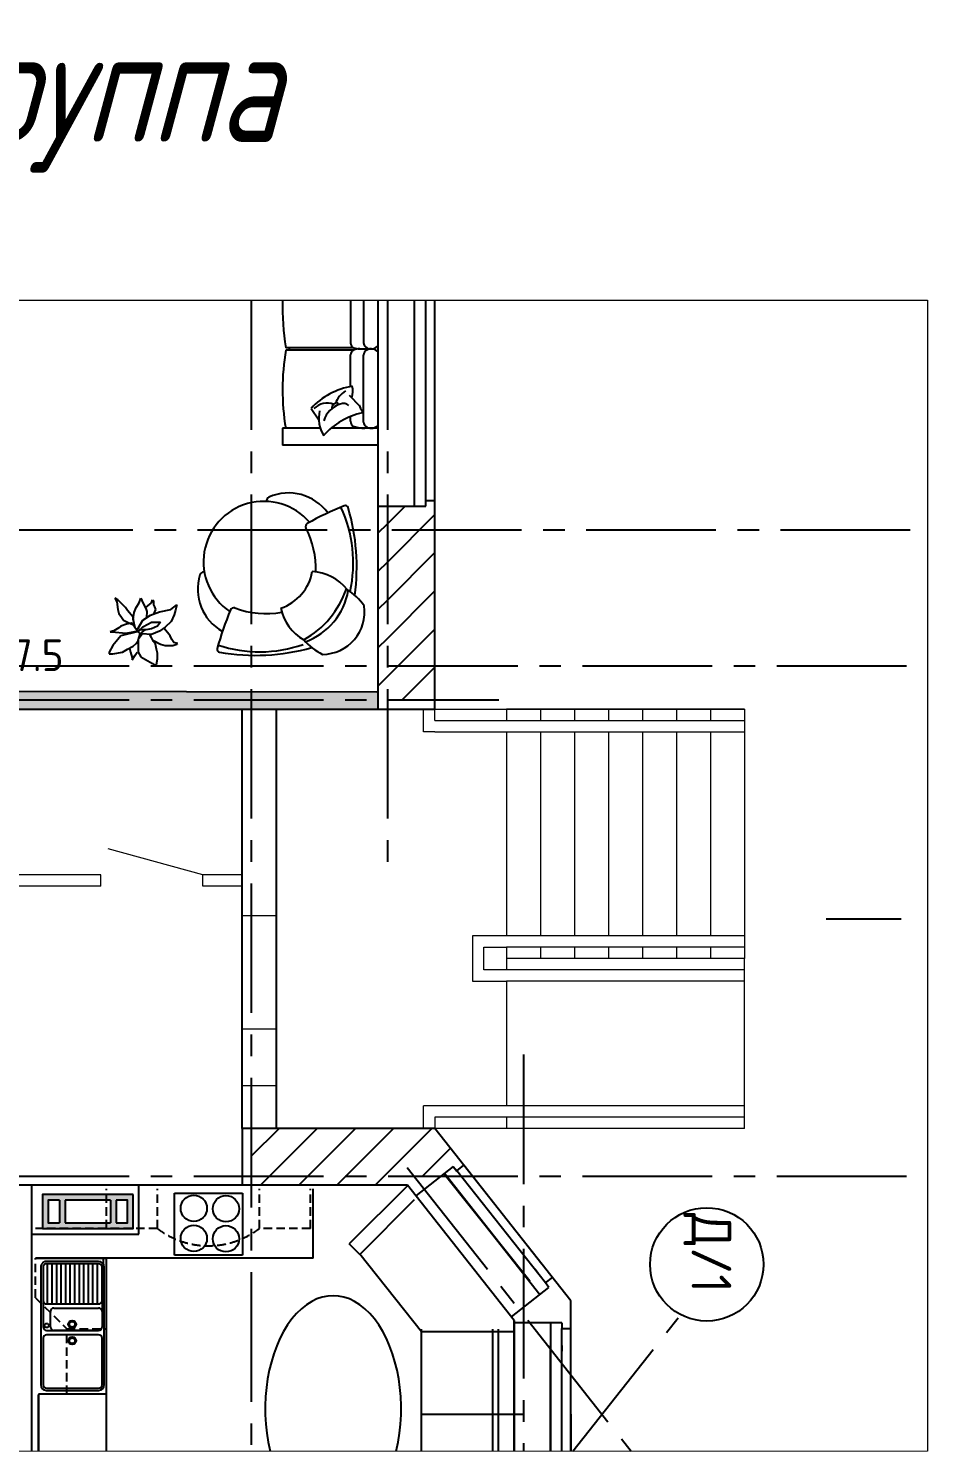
# Model space of a CAD drawing. Header units: millimetres. Extents: x -257254 to 390979, y -202328 to 355504.
# Drawn here: x 207376 to 215309, y 41963 to 54515 of the extents above; entities that cross this region are included whole.
import ezdxf

# ---------------------------------------------------------------- set-up
doc = ezdxf.new("R2010")
doc.units = ezdxf.units.MM
doc.linetypes.add('CENTER2', pattern=[28.575, 19.05, -3.175, 3.175, -3.175])
doc.linetypes.add('DASHED2', pattern=[0.375, 0.25, -0.125])
doc.layers.get('0').update_dxf_attribs({"lineweight": 25})
doc.layers.add('Аннотации', color=3, linetype='Continuous', lineweight=15)
doc.layers.add('покрытия', color=6, linetype='Continuous', lineweight=18)
for name, color, linetype in [('МЕБЕЛЬ', 104, 'Continuous'), ('Окна', 4, 'Continuous'), ('оси', 1, 'CENTER2'), ('разрез', 40, 'Continuous')]:
    doc.layers.add(name, color=color, linetype=linetype)
doc.styles.get("Standard").update_dxf_attribs({"font": 'GOST_Common.ttf'})

# ---------------------------------------------------------------- blocks, each defined once
blk = doc.blocks.new('вентблок')
for p, q in [((-250, 250), (-250, 50)), ((-200, 250), (-200, 50)), ((200, 250), (200, 50)), ((250, 250), (250, 50))]:
    blk.add_line(p, q)
blk.add_lwpolyline([(400, 300), (-400, 300), (-400, 0), (400, 0)], close=True)
for points in [[(-250, 250), (-350, 250), (-350, 50), (-250, 50)], [(200, 250), (-200, 250)], [(250, 50), (350, 50), (350, 250), (250, 250)], [(-200, 50), (200, 50)]]:
    blk.add_lwpolyline(points)

msp = doc.modelspace()

# ---------------------------------------------------------------- hatches: boundary and pattern name
h = msp.add_hatch(color=256)
h.dxf.hatch_style = 1
h.paths.add_polyline_path([(205142.55576, 52117.53182), (205062.55576, 52117.53182), (205062.55576, 50472.12772), (205062.55576, 50092.12772), (205142.55576, 50092.12772)])
h.paths.add_polyline_path([(205222.55576, 52117.53182), (205142.55576, 52117.53182), (205142.55576, 50092.12772), (205222.55576, 50092.12772)])
h.paths.add_polyline_path([(205142.55576, 50092.12772), (205062.55576, 50092.12772), (205062.55576, 49907.74369), (205142.55576, 49907.16235)])
h.paths.add_polyline_path([(205222.55576, 50092.12772), (205142.55576, 50092.12772), (205142.55576, 49907.16235), (205222.55576, 49906.58101)])
h.paths.add_polyline_path([(205142.55576, 48892.12772), (205062.84239, 48892.12772), (205062.83565, 48672.13422), (205142.55576, 48671.99235)])
h.paths.add_polyline_path([(205222.55576, 48892.12772), (205142.55576, 48892.12772), (205142.55576, 48671.99235), (205222.55576, 48671.84998)])
h.paths.add_polyline_path([(205142.55576, 48512.36441), (205062.83075, 48512.36766), (205062.824, 47172.12772), (205142.55576, 47172.12772)])
h.paths.add_polyline_path([(205222.55576, 48512.36116), (205142.55576, 48512.36441), (205142.55576, 47172.12772), (205222.55576, 47172.12772)])
h.paths.add_polyline_path([(210462.56949, 48592.13058), (205222.55576, 48592.12772), (205222.55576, 48512.36116), (210462.56949, 48512.19647)])
h.paths.add_polyline_path([(210462.56929, 48664.52093), (205222.55576, 48671.84998), (205222.55576, 48592.12772), (210462.56929, 48592.13058)])
h = msp.add_hatch(color=256)
h.dxf.hatch_style = 1
h.paths.add_polyline_path([(207720.96161, 44230.20136), (207500.61258, 44230.20136), (207500.61258, 43930.20136), (207720.96161, 43930.20136), (207720.96161, 43980.20136), (207700.61258, 43980.20136), (207700.61258, 44180.20136), (207720.96161, 44180.20136)])
h.paths.add_polyline_path([(207650.61258, 44180.20136), (207650.61258, 43980.20136), (207550.61258, 43980.20136), (207550.61258, 44180.20136)], flags=16)
h.paths.add_polyline_path([(208300.61258, 44230.20136), (207720.96161, 44230.20136), (207720.96161, 44180.20136), (208100.61258, 44180.20136), (208100.61258, 43980.20136), (207720.96161, 43980.20136), (207720.96161, 43930.20136), (208300.61258, 43930.20136)])
h.paths.add_polyline_path([(208150.61258, 44180.20136), (208250.61258, 44180.20136), (208250.61258, 43980.20136), (208150.61258, 43980.20136)], flags=16)

# ---------------------------------------------------------------- linework, layer by layer
at = {"ltscale": 50}
for p, q in [((210462.56959, 48512.14805), (210462.56036, 52117.53182)), ((210962.56959, 48512.12772), (210962.56114, 52117.53182)), ((207402.55576, 44312.12772), (207402.55576, 41966.0555)), ((211798.51653, 43466.68129), (211044.93603, 44413.36837)), ((211046.0849, 44415.34826), (211796.32778, 43466.01396)), ((211046.0849, 44415.34826), (211889.33289, 43348.32814)), ((211982.61259, 43097.32831), (211982.35548, 41966.0555)), ((211982.56713, 42897.32838), (211982.35548, 41966.0555))]:
    msp.add_line(p, q, dxfattribs=at)
at = {"linetype": 'Continuous'}
for p, q in [((210542.55576, 50145.01291), (210699.58785, 50302.04499)), ((210542.55576, 49808.2533), (210962.55576, 50228.2533)), ((210462.56561, 50065.02276), (210542.55576, 50145.01291)), ((210542.55576, 49471.4937), (210962.55576, 49891.4937)), ((210462.56648, 49728.26402), (210542.55576, 49808.2533)), ((210462.56734, 49391.50528), (210542.55576, 49471.4937)), ((210542.55576, 49134.7341), (210962.55576, 49554.7341)), ((210542.55576, 48797.97449), (210962.55576, 49217.97449)), ((210462.5682, 49054.74653), (210542.55576, 49134.7341)), ((210673.46859, 48592.12772), (210962.55576, 48881.21489)), ((210462.56906, 48717.98779), (210542.55576, 48797.97449)), ((209342.55576, 44567.13805), (209587.54543, 44812.12772)), ((209504.30503, 44392.12772), (209924.30503, 44812.12772)), ((209841.06464, 44392.12772), (210261.06464, 44812.12772)), ((210177.82424, 44392.12772), (210597.82424, 44812.12772)), ((210514.58385, 44392.12772), (210934.58385, 44812.12772)), ((210851.34345, 44392.12772), (211098.78563, 44639.56989)), ((209424.30503, 44312.12772), (209504.30503, 44392.12772)), ((209761.06464, 44312.12772), (209841.06464, 44392.12772)), ((210097.82424, 44312.12772), (210177.82424, 44392.12772)), ((210434.58385, 44312.12772), (210514.58385, 44392.12772))]:
    msp.add_line(p, q, dxfattribs=at)
at = {"ltscale": 20}
for p, q in [((205062.83946, 48672.13421), (210448.91446, 48662.54919)), ((205062.83296, 48512.36766), (210962.55576, 48512.12772)), ((209562.91122, 48512.18464), (209562.91122, 47942.69295)), ((209562.91122, 47942.69295), (209562.91122, 44812.12772)), ((209262.55576, 44812.12772), (209262.55576, 44312.12772)), ((210962.55576, 44812.12772), (209262.55576, 44812.12772)), ((212162.55577, 43292.12771), (210962.42963, 44812.28749)), ((212162.55577, 43292.12771), (210962.55576, 44812.12772)), ((209262.55576, 44312.12772), (205222.55576, 44312.12772)), ((210720.25479, 44312.12772), (209262.55576, 44312.12772)), ((211662.55577, 43118.54649), (210720.25479, 44312.12772)), ((212162.55577, 42292.1459), (212162.55577, 43292.12771)), ((211662.42963, 42292.28749), (211662.42963, 43118.70626)), ((211662.42963, 42292.28749), (211662.42963, 41966.0555)), ((212162.55577, 42292.1459), (212162.55577, 41966.0555))]:
    msp.add_line(p, q, dxfattribs=at)
for p, q in [((208350.61258, 43880.20136), (208350.61258, 44312.12772)), ((207402.55576, 43880.20136), (208350.61258, 43880.20136)), ((212162.55577, 42847.28748), (212162.55577, 43292.12771)), ((211662.55577, 43118.54649), (211662.55577, 41966.0555))]:
    msp.add_line(p, q)
at = {"ltscale": 50}
msp.add_circle((213360.93606, 43613.46789), 500, dxfattribs=at)
at = {"layer": 'МЕБЕЛЬ', "ltscale": 60}
for p, q in [((210217.5182, 52117.53182), (210217.5182, 51742.63204)), ((210332.74275, 52117.53182), (210332.74275, 51743.8326)), ((210462.55576, 50888.78001), (210462.55576, 52117.53182)), ((210243.4105, 51698.78001), (209647.5182, 51698.78001)), ((210243.4105, 51678.78001), (209647.5182, 51678.78001)), ((209677.5182, 51698.78001), (209677.5182, 51678.78001)), ((210217.5182, 51356.95909), (210217.5182, 51634.92797)), ((210299.15728, 51688.78001), (210405.23284, 51688.78001)), ((210332.74275, 51043.8326), (210332.74275, 51633.72741)), ((210205.62989, 51281.87994), (210298.57794, 51183.52086)), ((209869.47585, 51163.75948), (209937.59457, 51062.26597)), ((210217.5182, 51049.89843), (210217.5182, 51092.24539)), ((209617.5182, 50988.78001), (209617.5182, 50838.78001)), ((209951.2301, 50988.78001), (209617.5182, 50988.78001)), ((210462.55576, 50988.78001), (210045.44367, 50988.78001)), ((210462.56363, 50838.78217), (209617.5182, 50838.78001))]:
    msp.add_line(p, q, dxfattribs=at)
at = {"layer": 'МЕБЕЛЬ', "ltscale": 300}
for p, q in [((208139.20529, 49491.42853), (208156.00529, 49457.22853)), ((208164.40529, 49474.62853), (208139.20529, 49491.42853)), ((208156.00529, 49457.22853), (208164.40529, 49389.42853)), ((208232.80529, 49406.22853), (208164.40529, 49474.62853)), ((208352.20529, 49448.82853), (208369.00529, 49491.42853)), ((208369.00529, 49491.42853), (208386.40529, 49448.82853)), ((208463.20529, 49448.82853), (208471.60529, 49474.62853)), ((208471.60529, 49474.62853), (208480.00529, 49465.62853)), ((208480.00529, 49465.62853), (208480.00529, 49432.02853)), ((208164.40529, 49389.42853), (208173.40529, 49355.22853)), ((208173.40529, 49355.22853), (208198.60529, 49321.02853)), ((208250.20529, 49380.42853), (208232.80529, 49406.22853)), ((208301.20529, 49321.02853), (208250.20529, 49380.42853)), ((208301.20529, 49304.22853), (208309.60529, 49363.62853)), ((208309.60529, 49363.62853), (208326.40529, 49406.22853)), ((208326.40529, 49406.22853), (208352.20529, 49448.82853)), ((208384.60529, 49295.22853), (208453.60529, 49340.22853)), ((208386.40529, 49448.82853), (208411.60529, 49397.82853)), ((208411.60529, 49406.22853), (208429.00529, 49423.02853)), ((208411.60529, 49397.82853), (208420.60529, 49372.02853)), ((208420.60529, 49372.02853), (208418.60529, 49319.22853)), ((208429.00529, 49423.02853), (208463.20529, 49448.82853)), ((208453.60529, 49340.22853), (208533.60529, 49368.22853)), ((208480.00529, 49432.02853), (208488.40529, 49414.62853)), ((208497.40529, 49389.42853), (208480.60529, 49349.22853)), ((208488.40529, 49414.62853), (208497.40529, 49389.42853)), ((208533.60529, 49368.22853), (208633.60529, 49389.42853)), ((208633.60529, 49389.42853), (208684.60529, 49432.02853)), ((208660.60529, 49344.22853), (208634.60529, 49284.22853)), ((208672.60529, 49384.22853), (208660.60529, 49344.22853)), ((208684.60529, 49432.02853), (208672.60529, 49384.22853)), ((208173.40529, 49227.42853), (208130.80529, 49201.62853)), ((208190.20529, 49244.22853), (208173.40529, 49227.42853)), ((208241.20529, 49261.62853), (208190.20529, 49244.22853)), ((208198.60529, 49321.02853), (208216.00529, 49295.22853)), ((208216.00529, 49295.22853), (208267.00529, 49270.02853)), ((208283.80529, 49270.02853), (208241.20529, 49261.62853)), ((208267.00529, 49270.02853), (208292.80529, 49261.62853)), ((208313.60529, 49251.22853), (208283.80529, 49270.02853)), ((208292.80529, 49261.62853), (208309.60529, 49244.22853)), ((208309.60529, 49261.62853), (208301.20529, 49321.02853)), ((208318.00529, 49227.42853), (208301.20529, 49304.22853)), ((208309.60529, 49244.22853), (208340.60529, 49197.22853)), ((208335.40529, 49210.62853), (208384.60529, 49295.22853)), ((208352.20529, 49210.62853), (208343.80529, 49193.22853)), ((208352.20529, 49201.62853), (208386.40529, 49235.82853)), ((208360.60529, 49210.62853), (208352.20529, 49210.62853)), ((208378.00529, 49210.62853), (208360.60529, 49210.62853)), ((208360.60529, 49176.42853), (208406.60529, 49210.22853)), ((208411.60529, 49210.62853), (208378.00529, 49210.62853)), ((208386.40529, 49235.82853), (208429.00529, 49261.62853)), ((208463.20529, 49219.02853), (208411.60529, 49210.62853)), ((208429.00529, 49261.62853), (208463.20529, 49278.42853)), ((208463.20529, 49278.42853), (208505.80529, 49278.42853)), ((208514.20529, 49244.22853), (208463.20529, 49219.02853)), ((208505.80529, 49278.42853), (208540.00529, 49278.42853)), ((208540.00529, 49278.42853), (208514.20529, 49244.22853)), ((208583.60529, 49235.22853), (208533.60529, 49199.22853)), ((208602.60529, 49188.22853), (208571.60529, 49226.22853)), ((208634.60529, 49284.22853), (208583.60529, 49235.22853)), ((208130.80529, 49201.62853), (208096.60529, 49193.22853)), ((208096.60529, 49193.22853), (208113.40529, 49193.22853)), ((208113.40529, 49193.22853), (208237.60529, 49182.22853)), ((208164.40529, 49125.42853), (208121.80529, 49073.82853)), ((208190.20529, 49159.02853), (208164.40529, 49125.42853)), ((208335.40529, 49193.22853), (208190.20529, 49159.02853)), ((208237.60529, 49182.22853), (208301.20529, 49193.22853)), ((208301.20529, 49193.22853), (208343.80529, 49201.62853)), ((208301.20529, 49065.42853), (208326.40529, 49091.22853)), ((208326.40529, 49091.22853), (208343.80529, 49116.42853)), ((208343.80529, 49201.62853), (208335.40529, 49193.22853)), ((208343.80529, 49193.22853), (208360.60529, 49176.42853)), ((208343.80529, 49116.42853), (208360.60529, 49176.42853)), ((208378.00529, 49168.02853), (208343.80529, 49125.42853)), ((208343.80529, 49125.42853), (208343.80529, 49073.82853)), ((208378.00529, 49176.42853), (208378.00529, 49168.02853)), ((208463.20529, 49168.02853), (208378.00529, 49176.42853)), ((208463.20529, 49142.22853), (208445.80529, 49168.02853)), ((208533.60529, 49199.22853), (208463.20529, 49168.02853)), ((208480.00529, 49108.02853), (208463.20529, 49142.22853)), ((208480.00529, 49116.42853), (208540.00529, 49082.82853)), ((208497.40529, 49082.82853), (208480.00529, 49108.02853)), ((208505.80529, 49040.22853), (208497.40529, 49082.82853)), ((208540.00529, 49082.82853), (208582.60529, 49073.82853)), ((208625.20529, 49159.02853), (208602.60529, 49188.22853)), ((208642.00529, 49125.42853), (208625.20529, 49159.02853)), ((208659.40529, 49099.62853), (208642.00529, 49125.42853)), ((208650.40529, 49073.82853), (208684.60529, 49082.82853)), ((208693.00529, 49091.22853), (208659.40529, 49099.62853)), ((208684.60529, 49082.82853), (208693.00529, 49091.22853)), ((208121.80529, 49073.82853), (208088.20529, 49014.42853)), ((208088.20529, 49014.42853), (208088.20529, 48997.62853)), ((208088.20529, 48997.62853), (208121.80529, 48997.62853)), ((208121.80529, 48997.62853), (208207.00529, 49014.42853)), ((208207.00529, 49014.42853), (208250.20529, 49040.22853)), ((208250.20529, 49040.22853), (208301.20529, 49065.42853)), ((208267.00529, 49048.62853), (208275.40529, 49014.42853)), ((208275.40529, 49014.42853), (208292.80529, 48963.42853)), ((208292.80529, 48946.02853), (208318.00529, 48988.62853)), ((208292.80529, 48963.42853), (208292.80529, 48946.02853)), ((208318.00529, 48988.62853), (208335.40529, 49014.42853)), ((208343.80529, 49073.82853), (208343.80529, 49014.42853)), ((208343.80529, 49014.42853), (208369.00529, 48971.82853)), ((208369.00529, 48971.82853), (208429.00529, 48937.62853)), ((208514.20529, 49006.02853), (208505.80529, 49040.22853)), ((208505.80529, 48903.42853), (208514.20529, 48955.02853)), ((208514.20529, 48955.02853), (208514.20529, 49006.02853)), ((208582.60529, 49073.82853), (208650.40529, 49073.82853)), ((208429.00529, 48937.62853), (208471.60529, 48912.42853)), ((208471.60529, 48912.42853), (208497.40529, 48895.02853)), ((208497.40529, 48895.02853), (208505.80529, 48903.42853))]:
    msp.add_line(p, q, dxfattribs=at)
at = {"layer": 'МЕБЕЛЬ', "linetype": 'DASHED2', "ltscale": 300}
for p, q in [((208063.87526, 43930.20136), (208063.87526, 44280.20136)), ((208513.87526, 43930.20136), (208513.87526, 44280.20136)), ((209413.87526, 43930.20136), (209413.87526, 44280.20136)), ((209863.87526, 43930.20136), (209863.87526, 44280.20136)), ((208513.87526, 43930.20136), (207438.87526, 43930.20136)), ((209863.87526, 43930.20136), (209413.87526, 43930.20136)), ((207439.43104, 43319.39317), (207439.43104, 43669.39317)), ((207439.43104, 43319.39317), (207714.43104, 43045.82315)), ((207714.43104, 43045.82315), (208064.43104, 43045.82315)), ((207714.43104, 42469.39317), (207714.43104, 43045.82315))]:
    msp.add_line(p, q, dxfattribs=at)
at = {"layer": 'МЕБЕЛЬ'}
for p, q in [((208663.87526, 44242.91137), (209263.87526, 44242.91137)), ((208663.87526, 43695.87496), (208663.87526, 44242.91137)), ((209888.87526, 43669.39317), (209888.87526, 44280.20136)), ((209263.87526, 43695.87496), (208663.87526, 43695.87496)), ((207438.87526, 43669.39317), (208038.87526, 43669.39317)), ((207438.87526, 43669.39317), (208038.87526, 43669.39317)), ((208038.87526, 43669.39317), (207438.87526, 43669.39317)), ((207485.28105, 43589.87803), (207485.28105, 42552.02606)), ((207505.28105, 43589.64504), (207505.28105, 43294.61792)), ((207995.28105, 43639.87803), (207535.28105, 43639.87803)), ((207995.28105, 43619.64504), (207535.28105, 43619.64504)), ((207545.28105, 43264.61792), (207545.28105, 43619.64504)), ((207585.28105, 43264.61792), (207585.28105, 43619.64504)), ((207625.28105, 43264.61792), (207625.28105, 43619.64504)), ((207665.28105, 43264.61792), (207665.28105, 43619.64504)), ((207705.28105, 43264.61792), (207705.28105, 43619.64504)), ((207745.28105, 43264.61792), (207745.28105, 43619.64504)), ((207785.28105, 43264.61792), (207785.28105, 43619.64504)), ((207825.28105, 43264.61792), (207825.28105, 43619.64504)), ((207865.28105, 43264.61792), (207865.28105, 43619.64504)), ((207905.28105, 43264.61792), (207905.28105, 43619.64504)), ((207945.28105, 43264.61792), (207945.28105, 43619.64504)), ((207985.28105, 43264.61792), (207985.28105, 43619.64504)), ((208025.28105, 43294.61792), (208025.28105, 43589.64504)), ((209888.87526, 43669.39317), (208038.87526, 43669.39317)), ((208038.87526, 43060.20136), (208038.87526, 43669.39317)), ((208038.87526, 43669.39317), (208064.43104, 43669.39317)), ((208045.28105, 42552.02606), (208045.28105, 43589.87803)), ((208064.43104, 41966.0555), (208064.43104, 43669.39317)), ((207505.28105, 43356.75743), (207505.28105, 43061.73031)), ((207535.28105, 43264.61792), (207995.28105, 43264.61792)), ((207571.50423, 43061.73031), (207571.50423, 43198.42295)), ((207601.50423, 43228.42295), (207995.28105, 43228.42295)), ((208025.28105, 43294.61792), (208025.28105, 43061.73031)), ((207505.28105, 42962.62988), (207505.28105, 42552.02606)), ((207535.28105, 43031.73031), (207995.28105, 43031.73031)), ((207995.28105, 42992.62988), (207535.28105, 42992.62988)), ((207995.28105, 43031.73031), (207601.50423, 43031.73031)), ((208025.28105, 42552.02606), (208025.28105, 42962.62988)), ((208064.43104, 42469.39317), (207464.43104, 42469.39317)), ((207464.43104, 42469.39317), (207464.43104, 41966.0555)), ((207464.43104, 41966.0555), (207464.43104, 42458.58497)), ((207535.28105, 42522.02606), (207995.28105, 42522.02606)), ((207535.28105, 42502.02606), (207995.28105, 42502.02606))]:
    msp.add_line(p, q, dxfattribs=at)
at = {"layer": 'МЕБЕЛЬ', "ltscale": 100}
for p, q in [((210722.61857, 44309.76394), (210206.96596, 43794.11134)), ((210779.18711, 44182.48472), (210298.88985, 43702.18746)), ((210298.88985, 43702.18746), (210206.96596, 43794.11134)), ((210842.55576, 41966.0555), (210842.55576, 43042.12772)), ((210842.55576, 43017.21315), (211662.55577, 43020.73592)), ((210842.55576, 43020.73592), (211662.55577, 43020.73592)), ((211474.67096, 41966.0555), (211474.67096, 43042.12772)), ((211524.67096, 41966.0555), (211524.67096, 43042.12772)), ((210842.55576, 42292.12772), (211742.55576, 42292.12772))]:
    msp.add_line(p, q, dxfattribs=at)
at = {"layer": 'МЕБЕЛЬ', "ltscale": 20}
msp.add_line((210842.55576, 43017.21315), (210300.50861, 43703.80622), dxfattribs=at)
at = {"layer": 'МЕБЕЛЬ'}
for centre, radius in [((208835.25636, 44107.82415), 115.94064), ((209118.69227, 44104.20449), 115.94064), ((208835.37847, 43842.94875), 115.94064), ((209118.81439, 43839.32908), 115.94064), ((207537.70207, 43074.00786), 18.39536), ((207762.1954, 43084.5159), 34.70216), ((207762.1954, 43084.5159), 24.70216), ((207762.1954, 42940.91013), 34.70216), ((207762.1954, 42940.91013), 24.70216)]:
    msp.add_circle(centre, radius, dxfattribs=at)
at = {"layer": 'МЕБЕЛЬ', "ltscale": 60}
for centre, radius, start, end in [((211674.18487, 52048.78001), 2056.66667, 178.084316424, 189.798184908), ((210267.5182, 51742.63204), 50, 180, 244.708747405), ((210382.74275, 51743.8326), 50, 180, 244.676470376), ((210399.88766, 51769.34148), 80.52176, 241.411145405, 321.102940124), ((211674.18487, 51328.78001), 2056.66667, 170.201815092, 189.515594674), ((210267.5182, 51634.92797), 50, 115.291252595, 180), ((210299.96976, 51860.55465), 171.77657, 251.743553902, 269.728997634), ((210299.96976, 51517.00536), 171.77657, 90.271002366, 108.256446098), ((210382.74275, 51633.72741), 50, 115.323529624, 180), ((210399.88766, 51608.21853), 80.52176, 38.897059876, 118.588854595), ((210347.0057, 50713.59902), 656.26152, 99.97187182, 136.689891509), ((210076.96654, 51316.0245), 162.44818, 339.31171407, 15.686547363), ((210304.179, 51119.86191), 238.23812, 123.305341606, 158.280797952), ((210011.78997, 51040.23741), 169.3703, 70.085594313, 133.457494957), ((210216.20856, 51075.95556), 278.9501, 166.227455819, 213.191121276), ((210465.67451, 50484.71133), 656.26152, 102.567877779, 137.914883829), ((210189.58518, 50993.86521), 217.08769, 107.105089951, 164.013614228), ((210061.04722, 51171.29353), 9.04073, 177.808320778, 217.716509573), ((210076.87098, 51170.68794), 24.87608, 154.063423756, 177.808320778), ((210061.04722, 51171.29353), 9.04073, 217.716509573, 229.9079371), ((210093.31001, 51162.69261), 43.15631, 139.309293363, 154.063423755), ((210113.4784, 51145.35074), 69.75527, 127.716509573, 139.309293363), ((210113.4784, 51145.35074), 69.75527, 116.123725784, 127.716509573), ((210101.76659, 51169.23249), 43.15631, 101.369595391, 116.123725784), ((210098.16288, 51187.15399), 24.87608, 77.624698368, 101.369595391), ((210101.55662, 51202.6214), 9.04073, 37.716509573, 77.624698368), ((210101.55662, 51202.6214), 9.04073, 357.808320778, 37.716509573), ((210085.73286, 51203.22698), 24.87608, 342.160880321, 357.808320778), ((210154.97928, 51125.75689), 81.05343, 52.621008283, 111.150082387), ((210555.87436, 51288.82292), 278.9501, 200.063246822, 213.058906752), ((210267.5182, 51049.89843), 50, 180, 248.845580768), ((210342.02626, 51291.63207), 302.8528, 252.205658138, 270.126841584), ((210382.74275, 51043.8326), 50, 180, 244.676470376), ((210399.88766, 51069.34148), 80.52176, 241.411145405, 321.102940124)]:
    msp.add_arc(centre, radius, start, end, dxfattribs=at)
at = {"layer": 'МЕБЕЛЬ'}
for centre, radius, start, end in [((209453.49264, 49811.30831), 532.53979, 40.846360323, 235.590532757), ((209512.6078, 50347.4241), 36.34389, 114.129956228, 186.434440275), ((209671.64816, 49992.38306), 425.37856, 35.829680335, 114.129956228), ((211278.8515, 47571.13302), 2953.59664, 112.225517155, 119.230722591), ((209092.77726, 49801.77402), 1149.30945, 347.261547893, 25.298987116), ((210171.62243, 50280.86475), 26.37914, 16.443382363, 112.225517155), ((208418.51543, 49763.45461), 1854.24604, 352.29056627, 16.443382363), ((209851.15365, 50122.48412), 29.94932, 119.230722591, 206.852082744), ((209101.92124, 49743.16436), 809.83201, 358.516624972, 26.852082744), ((208923.52295, 49685.34381), 36.34389, 90.243487362, 162.547971409), ((209471.58989, 49795.74396), 415.07398, 288.433255215, 350.173057266), ((209859.80346, 49309.14536), 416.27523, 38.116094155, 87.139999323), ((209294.64973, 49568.66951), 425.37856, 162.547971409, 240.848247304), ((209394.65734, 49848.60305), 834.45056, 299.515561455, 340.68270016), ((209623.57775, 49653.77012), 582.003, 289.770142286, 350.659182202), ((209911.80995, 49126.22019), 519.02883, 34.67029385, 57.940163479), ((211886.37151, 48253.93283), 2953.59664, 157.447205048, 164.452410484), ((209186.30569, 49375.25266), 29.94932, 69.825844894, 157.447205048), ((209475.92513, 50163.5123), 809.83201, 249.825844894, 279.677063298), ((210010.80328, 49484.71841), 416.27523, 191.466313158, 240.490218326), ((209967.1463, 49369.54569), 375.14428, 270.650156301, 7.956156179), ((209416.64977, 50165.77864), 1149.30945, 251.378940521, 289.416379744), ((210199.45117, 49460.67122), 519.02883, 220.666149001, 243.936018631), ((209066.2663, 49038.54031), 26.37914, 164.452410484, 260.234545276), ((209376.30056, 50839.92205), 1854.24604, 260.234545276, 285.648054963), ((207995.28105, 43589.87803), 50, 0, 90), ((207995.28105, 43589.64504), 30, 0, 90), ((207535.28105, 43294.61792), 30, 180, 270), ((207601.50423, 43198.42295), 30, 90, 180), ((207995.28105, 43294.61792), 30, 270, 0), ((207995.28105, 43198.42295), 30, 0, 90), ((207535.28105, 43061.73031), 30, 180, 270), ((207601.50423, 43061.73031), 30, 180, 270), ((207995.28105, 43061.73031), 30, 270, 0), ((207535.28105, 42962.62988), 30, 90, 180), ((207995.28105, 42962.62988), 30, 0, 90), ((207535.28105, 42552.02606), 50, 180, 270), ((207535.28105, 42552.02606), 30, 180, 270), ((207995.28105, 42552.02606), 50, 270, 0), ((207995.28105, 42552.02606), 30, 270, 0)]:
    msp.add_arc(centre, radius, start, end, dxfattribs=at)
at = {"layer": 'МЕБЕЛЬ', "linetype": 'DASHED2', "ltscale": 300}
msp.add_arc((208963.87526, 44518.27577), 740.4941, 232.576447525, 307.423552475, dxfattribs=at)
at = {"layer": 'МЕБЕЛЬ', "ltscale": 300}
msp.add_ellipse((210064.53069, 42337.41733), major_axis=(-0.03831, -1000), ratio=0.6, start_param=1.190343995, end_param=5.0928872783, dxfattribs=at)
at = {"layer": 'Окна'}
for p, q in [((210782.55576, 50302.04499), (210782.55576, 52117.53182)), ((210882.55576, 50352.04499), (210882.55576, 52117.53182)), ((210962.55576, 50352.04499), (210962.55576, 52117.53182)), ((210882.55576, 50352.04499), (210962.55576, 50352.04499)), ((210882.55576, 50302.04499), (210882.55576, 50352.04499)), ((210462.55576, 50302.04499), (210882.55576, 50302.04499)), ((209262.25964, 44812.12772), (209262.25964, 48512.19687)), ((211124.54228, 44477.35181), (210795.02128, 44216.93692)), ((211123.17463, 44475.64775), (211154.31432, 44436.52845)), ((211124.54228, 44477.35181), (211155.54406, 44438.12312)), ((211155.54406, 44438.12312), (211218.30996, 44487.72595)), ((211936.7885, 43449.56038), (211155.54406, 44438.12312)), ((211906.54929, 43616.84903), (211218.30996, 44487.72595)), ((211044.93603, 44413.36837), (211798.51653, 43466.68129)), ((211796.32778, 43466.01396), (211046.0849, 44415.34826)), ((211876.75513, 43528.96067), (211845.61544, 43568.07997)), ((211936.54249, 43449.36596), (211999.30839, 43498.96879)), ((211967.54426, 43410.13727), (211936.54249, 43449.36596)), ((211638.02326, 43149.72239), (211967.54426, 43410.13727)), ((212082.44285, 43097.30562), (211662.44287, 43097.40107)), ((212082.44285, 43097.30562), (212082.43149, 43047.30562)), ((212082.30729, 41966.0555), (212082.43149, 43047.30562)), ((212082.43149, 43047.30562), (212162.43149, 43047.28744)), ((211982.35548, 41966.0555), (211982.56713, 42897.32838)), ((212082.69327, 42897.16407), (212082.68191, 42847.16407)), ((212162.35548, 41966.0555), (212162.55577, 42847.28748))]:
    msp.add_line(p, q, dxfattribs=at)
at = {"layer": 'оси', "ltscale": 60}
for p, q in [((209342.55576, 52117.53182), (209342.55576, 41966.0555)), ((210542.55576, 52117.53182), (210542.55576, 47087.9877)), ((200296.59267, 50092.12772), (215308.53935, 50092.12772)), ((200263.11154, 48892.12772), (215308.53935, 48892.12772)), ((200263.11154, 48592.12772), (211526.57618, 48592.12772)), ((211742.55576, 45464.58838), (211742.55576, 41966.0555)), ((210718.5938, 44467.03879), (212693.05429, 41966.0555)), ((200263.11154, 44392.12772), (215308.53935, 44392.12772)), ((209263.87526, 44242.91137), (209263.87526, 43695.87496)), ((212178.20342, 41966.0555), (213107.00557, 43142.53823)), ((211662.55577, 41966.0555), (211662.55577, 43042.1459))]:
    msp.add_line(p, q, dxfattribs=at)
for centre, radius in [((207535.28105, 43589.87803), 50), ((207535.28105, 43589.64504), 30)]:
    msp.add_arc(centre, radius, 90, 180, dxfattribs=at)
at = {"layer": 'покрытия'}
for p, q in [((200263.11154, 52117.53182), (215308.53935, 52117.53182)), ((215308.53935, 52117.53182), (215308.53935, 41966.0555)), ((209562.91122, 48512.18464), (211592.91122, 48512.18464)), ((209562.91122, 44812.28749), (209563.06169, 48512.18463)), ((210862.56983, 48312.12772), (210862.56983, 48512.18464)), ((210962.56983, 48412.12772), (210962.56983, 48512.18464)), ((210962.56983, 48512.12772), (213692.91122, 48512.12772)), ((211592.91122, 48512.18464), (211592.91122, 48412.12772)), ((213692.91122, 48512.18464), (211592.91122, 48512.18464)), ((211892.91122, 48512.18464), (211892.91122, 48412.12772)), ((212192.91122, 48512.18464), (212192.91122, 48412.12772)), ((212492.91122, 48512.18464), (212492.91122, 48412.12772)), ((212792.91122, 48512.18464), (212792.91122, 48412.12772)), ((213092.91122, 48512.18464), (213092.91122, 48412.12772)), ((213392.91122, 48512.18464), (213392.91122, 48412.12772)), ((213692.91122, 48512.18464), (213692.91122, 46312.28749)), ((210962.56983, 48412.12772), (213692.91122, 48412.12772)), ((210962.56983, 48312.12772), (210862.56983, 48312.12772)), ((210962.56983, 48312.12772), (213692.91122, 48312.12772)), ((211592.91122, 48312.12772), (211592.91122, 46512.28749)), ((211892.91122, 48312.12772), (211892.91122, 46512.28749)), ((212192.91122, 48312.12772), (212192.91122, 46512.28749)), ((212492.91122, 48312.12772), (212492.91122, 46512.28749)), ((212792.91122, 48312.12772), (212792.91122, 46512.28749)), ((213092.91122, 48312.12772), (213092.91122, 46512.28749)), ((213392.91122, 48312.12772), (213392.91122, 46512.28749)), ((208915.92069, 47050.22485), (208080.99929, 47278.9372)), ((208015.92069, 47050.22485), (205222.55576, 47050.22485)), ((208015.92069, 46950.22485), (205222.55576, 46950.22485)), ((208015.92069, 46950.22485), (208015.92069, 47050.22485)), ((209262.34659, 47050.22485), (208915.92069, 47050.22485)), ((208915.92069, 46950.22485), (208915.92069, 47050.22485)), ((209262.34659, 46950.22485), (208915.92069, 46950.22485)), ((209562.99817, 46688.52752), (209262.34659, 46688.52752)), ((211592.91122, 46512.28749), (211292.91122, 46512.28749)), ((211292.91122, 46512.28749), (211292.91122, 46112.28749)), ((213692.91122, 46512.28749), (211592.91122, 46512.28749)), ((211392.91122, 46212.28749), (211392.91122, 46412.28749)), ((211392.91122, 46412.28749), (211592.91122, 46412.28749)), ((213692.91122, 46412.28749), (211592.91122, 46412.28749)), ((211592.91122, 46412.28749), (211592.91122, 46212.28749)), ((211892.91122, 46412.28749), (211892.91122, 46312.28749)), ((212192.91122, 46412.28749), (212192.91122, 46312.28749)), ((212492.91122, 46412.28749), (212492.91122, 46312.28749)), ((212792.91122, 46412.28749), (212792.91122, 46312.28749)), ((213092.91122, 46412.28749), (213092.91122, 46312.28749)), ((213392.91122, 46412.28749), (213392.91122, 46312.28749)), ((211592.91122, 46212.28749), (211392.91122, 46212.28749)), ((213692.91122, 46312.28749), (211592.91122, 46312.28749)), ((213692.91122, 46212.28749), (211592.91122, 46212.28749)), ((213692.91122, 44812.28749), (213692.91122, 46312.28749)), ((211292.91122, 46112.28749), (211592.91122, 46112.28749)), ((213692.91122, 46112.28749), (211592.91122, 46112.28749)), ((211592.91122, 46112.28749), (211592.91122, 45012.28749)), ((209562.99817, 45688.52752), (209262.34659, 45688.52752)), ((209562.99817, 45188.52752), (209262.34659, 45188.52752)), ((213692.91122, 45012.28749), (210862.42963, 45012.28749)), ((210862.42963, 44812.28749), (210862.42963, 45012.28749)), ((213692.91122, 44812.28749), (209562.91122, 44812.28749)), ((213692.91122, 44912.28749), (210962.42963, 44912.28749)), ((210962.42963, 44912.28749), (210962.55576, 44812.12772)), ((211592.91122, 44912.28749), (211592.91122, 44812.28749)), ((215308.53935, 41966.0555), (200263.11154, 41962.74969))]:
    msp.add_line(p, q, dxfattribs=at)
at = {"layer": 'разрез'}
msp.add_line((214415.49858, 46662.16229), (215075.0691, 46662.16229), dxfattribs=at)

# ---------------------------------------------------------------- block references
msp.add_blockref('вентблок', (207900.61258, 43930.20136))

# ---------------------------------------------------------------- texts
at = {"ltscale": 50}
msp.add_text('27.5', height=280, dxfattribs=at).set_placement((207044.68983, 48846.71234, 591.99993))
msp.add_text('Д/1', height=350, rotation=270, dxfattribs=at).set_placement((213226.94127, 44067.40078))
at = {"layer": 'Аннотации', "oblique": 15, "width": 0.8}
msp.add_text('Входная группа', height=1000, dxfattribs=at).set_placement((202126.03949, 53514.43279))

doc.saveas('drawing.dxf')
